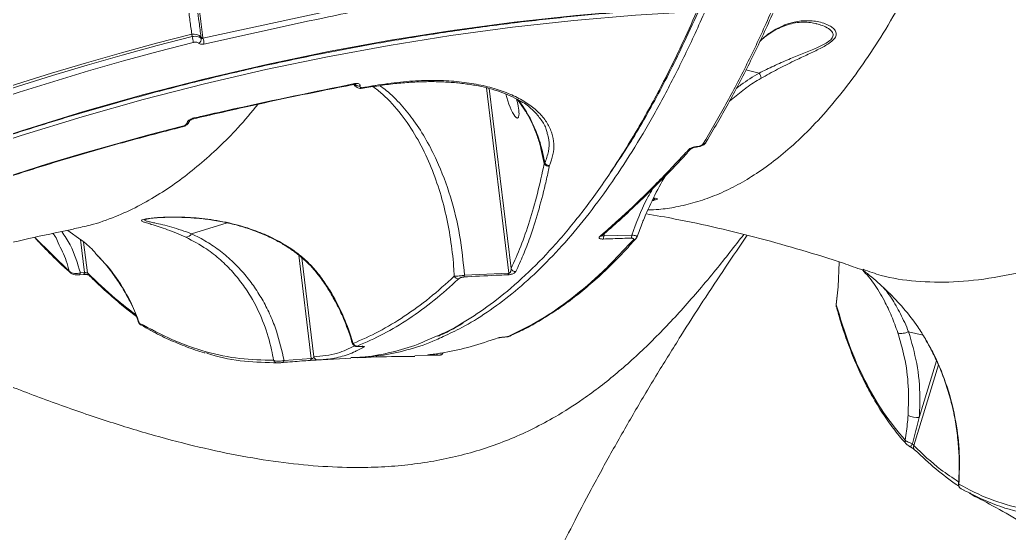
# Model space of a CAD drawing. Header units: millimetres. Extents: x -8607 to 7621, y -5747 to 4382.
# Drawn here: x 4904.9 to 5129.4, y 150.7 to 267.3 of the extents above; entities that cross this region are included whole.
import ezdxf

# ---------------------------------------------------------------- set-up
doc = ezdxf.new("R2010")
doc.units = ezdxf.units.MM
doc.layers.add('DIKOM_ОБЪЕКТ', color=7, linetype='Continuous')

msp = doc.modelspace()

# ---------------------------------------------------------------- linework, layer by layer
at = {"layer": 'DIKOM_ОБЪЕКТ', "color": 7, "linetype": 'Continuous', "lineweight": 15}
for p, q in [((4946.467, 263.106), (4983.252, 271.015)), ((5085.723, 266.36), (5085.589, 266.401)), ((4944.008, 263.461), (4943.929, 264.022)), ((4946.452, 263.211), (4946.467, 263.106)), ((5072.687, 255.178), (5069.694, 255.916)), ((4980.741, 252.62), (4981.039, 252.211)), ((4980.759, 252.627), (4980.751, 252.625)), ((4982.104, 252.26), (4982.1, 252.246)), ((4982.753, 251.732), (4985.498, 252.212)), ((5015.888, 209.795), (5010.809, 251.848)), ((5011.457, 251.663), (5016.391, 210.808)), ((5069.349, 251.508), (5065.964, 248.785)), ((5017.87, 249.149), (5018.684, 247.999)), ((5018.011, 249.062), (5018.885, 247.874)), ((5018.715, 247.998), (5019.38, 246.966)), ((5018.885, 247.874), (5019.565, 246.842)), ((4944.335, 244.823), (4944.327, 244.821)), ((4942.827, 243.831), (4942.83, 243.845)), ((5023.926, 234.647), (5023.17, 238.072)), ((5023.923, 234.674), (5024.059, 234.736)), ((5023.926, 234.647), (5023.923, 234.674)), ((5025.072, 234.063), (5025.069, 234.042)), ((5025.119, 234.218), (5025.072, 234.063)), ((4951.948, 221.18), (4943.881, 218.702)), ((4908.339, 217.855), (4916.16, 210.158)), ((4915.839, 219.478), (4918.798, 217.352)), ((4917.105, 219.829), (4917.301, 219.872)), ((5037.589, 218.775), (5037.418, 218.213)), ((5037.418, 218.213), (5043.786, 218.405)), ((4919.608, 209.91), (4918.701, 217.422)), ((4919.399, 216.819), (4920.243, 209.834)), ((4971.048, 190.412), (4968.219, 213.841)), ((4968.915, 213.262), (4971.63, 190.779)), ((5090.874, 212.283), (5090.627, 206.623)), ((4918.413, 209.361), (4919.357, 209.459)), ((4918.662, 209.813), (4919.608, 209.91)), ((5005.836, 209.29), (5015.888, 209.795)), ((5090.627, 206.623), (5090.191, 202.569)), ((5090.589, 206.76), (5090.478, 205.234)), ((5090.415, 204.653), (5090.142, 202.631)), ((4979.739, 196.379), (4980.554, 193.805)), ((5109.896, 195.662), (5106.603, 196.473)), ((4982.095, 193.12), (4982.141, 193.13)), ((4994.585, 190.978), (5000.056, 191.127)), ((4999.444, 191.163), (4998.478, 191.16)), ((4999.255, 191.162), (4999.429, 191.162)), ((4964.864, 189.925), (4971.048, 190.412)), ((4973.533, 190.098), (4980.015, 190.489)), ((5113.351, 188.954), (5107.761, 170.609)), ((5109.023, 176.966), (5112.952, 189.861)), ((5119.058, 160.548), (5119.212, 160.467)), ((5120.703, 159.706), (5120.12, 160.058))]:
    msp.add_line(p, q, dxfattribs=at)
at = {"layer": 'DIKOM_ОБЪЕКТ', "color": 7, "linetype": 'Continuous', "lineweight": 15, "flags": 128}
for points in [[(4771.67, 182.06), (4784.5, 189.438), (4797.471, 196.522), (4810.576, 203.308), (4823.804, 209.791), (4837.148, 215.966), (4850.599, 221.831), (4864.147, 227.38), (4877.785, 232.611), (4891.503, 237.519), (4905.292, 242.102), (4919.144, 246.357), (4933.048, 250.28), (4946.996, 253.87), (4960.979, 257.124), (4974.988, 260.039), (4989.013, 262.615), (5003.046, 264.848), (5017.076, 266.738), (5031.096, 268.284), (5045.095, 269.484), (5059.064, 270.338)], [(5058.554, 269.166), (5044.626, 268.315), (5030.669, 267.118), (5016.692, 265.577), (5002.704, 263.693), (4988.713, 261.466), (4974.73, 258.898), (4960.764, 255.991), (4946.823, 252.747), (4932.916, 249.169), (4919.054, 245.257), (4905.244, 241.015), (4891.497, 236.446), (4877.82, 231.552), (4864.223, 226.337), (4850.715, 220.805), (4837.305, 214.958), (4824.001, 208.801), (4810.812, 202.338), (4797.748, 195.572), (4784.815, 188.509), (4772.024, 181.153)], [(4943.929, 264.022), (4935.943, 261.957), (4927.969, 259.785), (4920.011, 257.507), (4912.069, 255.123), (4904.146, 252.634), (4896.243, 250.04), (4888.362, 247.341), (4880.504, 244.539)], [(4880.9, 244.077), (4888.719, 246.863), (4896.561, 249.546), (4904.425, 252.127), (4912.308, 254.603), (4920.21, 256.975), (4928.128, 259.243), (4936.061, 261.405), (4944.008, 263.461)], [(4946.091, 263.018), (4946.069, 263.179), (4946.045, 263.349)], [(4944.266, 262.131), (4936.337, 260.079), (4928.422, 257.922), (4920.521, 255.66), (4912.637, 253.293), (4904.772, 250.822), (4896.926, 248.247), (4889.101, 245.57), (4881.299, 242.79)], [(4982.871, 251.891), (4982.841, 251.812), (4982.803, 251.759), (4982.759, 251.733), (4982.754, 251.732)], [(4982.871, 251.891), (4983.214, 251.952), (4983.558, 252.012), (4983.901, 252.073), (4984.245, 252.133), (4984.588, 252.193), (4984.931, 252.252), (4985.275, 252.312), (4985.618, 252.371)], [(4985.498, 252.212), (4985.504, 252.213), (4985.549, 252.239), (4985.587, 252.292), (4985.618, 252.371)], [(5019.565, 246.842), (5019.418, 246.943), (5019.39, 246.983)], [(4881.378, 224.529), (4888.866, 227.202), (4896.377, 229.774), (4903.908, 232.247), (4911.458, 234.62), (4919.026, 236.891), (4926.611, 239.061), (4934.209, 241.13), (4941.821, 243.095)], [(4941.821, 243.095), (4941.8, 243.019), (4941.771, 242.968), (4941.733, 242.943), (4941.733, 242.943)], [(5058.55, 238.492), (5058.494, 238.408), (5058.44, 238.38)], [(4918.662, 209.813), (4918.638, 209.686), (4918.605, 209.576), (4918.564, 209.487), (4918.516, 209.421), (4918.463, 209.38), (4918.412, 209.364)], [(4919.608, 209.91), (4919.583, 209.782), (4919.549, 209.672), (4919.508, 209.583), (4919.46, 209.517), (4919.407, 209.476), (4919.362, 209.461)], [(4972.582, 209.461), (4972.678, 209.373), (4972.885, 209.307)], [(4929.897, 203.436), (4929.9, 203.43), (4930.012, 203.316)], [(4979.501, 196.584), (4979.571, 196.479), (4979.739, 196.379)], [(5013.431, 195.053), (5013.584, 195.066), (5013.726, 195.104)], [(4964.864, 189.925), (4964.845, 189.827), (4964.82, 189.739), (4964.791, 189.662), (4964.757, 189.597), (4964.72, 189.545), (4964.68, 189.507), (4964.637, 189.483), (4964.593, 189.474)], [(4971.048, 190.412), (4971.026, 190.314), (4971, 190.226), (4970.968, 190.148), (4970.933, 190.083), (4970.894, 190.031), (4970.852, 189.993), (4970.808, 189.969), (4970.762, 189.96)], [(5107.442, 171.036), (5107.351, 170.875), (5107.267, 170.725), (5107.193, 170.59), (5107.133, 170.475), (5107.088, 170.385), (5107.06, 170.323), (5107.05, 170.29), (5107.059, 170.289)], [(5107.963, 169.677), (5108.04, 169.609), (5108.17, 169.526)]]:
    msp.add_lwpolyline(points, dxfattribs=at)
at = {"layer": 'DIKOM_ОБЪЕКТ', "color": 7, "linetype": 'Continuous', "lineweight": 15}
for centre, radius, start, end in [((4944.301, 261.528), 2.521, 46.23841, 98.4826), ((4941.125, 262.212), 3.142, 358.52924, 23.43535), ((4945.029, 262.911), 1.068, 296.31044, 5.71286), ((4946.391, 263.7), 0.493, 225.40221, 277.1036), ((4943.837, 261.978), 2.862, 355.74972, 23.22213), ((5069.828, 253.464), 3.334, 9.01279, 30.94293), ((4980.669, 252.789), 0.186, 299.04737, 358.34935), ((4981.88, 253.358), 1.134, 213.0157, 281.20912), ((4981.883, 253.372), 1.134, 213.01805, 281.21005), ((4944.246, 244.988), 0.188, 298.35888, 357.63369), ((4942.688, 244.628), 0.809, 279.92189, 345.91321), ((4942.692, 244.64), 0.807, 279.86895, 347.20368), ((5059.963, 239.837), 0.767, 267.72483, 348.63796), ((5056.706, 238.461), 0.7, 264.73747, 316.54148), ((5024.883, 235.092), 1.047, 203.53097, 280.43149), ((5024.888, 235.083), 1.056, 204.3324, 279.83212), ((5025.002, 235.322), 1.111, 211.84144, 276.04967), ((4942.463, 219.574), 1.664, 274.51546, 328.41062), ((5036.556, 218.846), 0.751, 268.14827, 311.35891), ((5036.034, 218.163), 1.385, 331.78319, 2.0818), ((5042.395, 218.38), 1.391, 330.74148, 1.02287), ((5044.148, 218.194), 0.832, 269.4451, 318.99305), ((4916.926, 210.417), 0.809, 198.69198, 227.71434), ((4921.06, 209.999), 0.834, 191.4295, 223.75502), ((5004.455, 209.526), 1.062, 206.35113, 272.7834), ((5005.101, 209.378), 0.74, 318.10469, 353.11565), ((5015.147, 209.906), 0.749, 316.14713, 351.42791), ((5017.364, 211.178), 1.04, 200.79276, 276.04545), ((5090.979, 202.354), 0.817, 164.7314, 194.98321), ((4932.834, 198.734), 0.867, 199.69088, 238.28637), ((5015.725, 196.259), 0.875, 269.92829, 293.90177), ((4981.463, 194.194), 0.989, 203.17614, 273.32893), ((4983.001, 194.023), 0.979, 245.7487, 275.19991), ((4998.379, 191.416), 0.275, 291.28636, 342.74423), ((4999.197, 191.566), 0.472, 301.51579, 352.64347), ((4963.358, 190.327), 0.937, 201.39897, 274.02879), ((4972.57, 191.042), 0.977, 195.63359, 273.21802), ((5108.671, 181.983), 5.029, 244.14913, 274.00489), ((5106.712, 171.631), 0.915, 168.18056, 221.06184), ((5108.608, 170.305), 0.9, 160.25433, 224.24825), ((5118.941, 161.655), 0.941, 169.67885, 241.50099), ((5121.114, 160.475), 0.872, 219.35707, 239.79064)]:
    msp.add_arc(centre, radius, start, end, dxfattribs=at)
for start_param, end_param in [(1.2748692, 2.6485244), (2.6485244, 4.6175195)]:
    msp.add_ellipse((5016.549, 249.408), major_axis=(-1.327, 4.436), ratio=0.2202403, start_param=start_param, end_param=end_param, dxfattribs=at)
for points, knots in [([(5091.163, 373.5), (5090.418, 369.747), (5088.73, 361.245), (5085.873, 348.42), (5082.596, 335.023), (5079.096, 322.071), (5075.362, 309.504), (5071.395, 297.377), (5067.194, 285.709), (5062.787, 274.6), (5058.24, 264.212), (5053.574, 254.552), (5048.799, 245.604), (5043.86, 237.26), (5038.733, 229.494), (5033.429, 222.347), (5027.948, 215.841), (5022.328, 210.039), (5016.655, 205.016), (5010.947, 200.791), (5005.744, 197.546), (5002.389, 196.014), (5000.971, 195.367)], [0, 0, 0, 0, 0.0398555, 0.090289, 0.1408091, 0.1915922, 0.2424639, 0.29435, 0.3463304, 0.3985976, 0.4509612, 0.5013947, 0.5519148, 0.602698, 0.6535696, 0.7054557, 0.7574361, 0.8097033, 0.8620669, 0.9124998, 0.9630193, 1, 1, 1, 1]), ([(5132.79, 344.822), (5131.538, 340.226), (5129.032, 331.021), (5124.945, 318.061), (5120.622, 305.744), (5116.308, 294.834), (5112.063, 285.204), (5107.927, 276.729), (5103.628, 268.808), (5099.161, 261.446), (5094.538, 254.679), (5089.753, 248.519), (5084.824, 243.002), (5080.032, 238.413), (5075.413, 234.65), (5071.089, 231.673), (5066.793, 229.226), (5062.528, 227.274), (5058.204, 225.765), (5053.992, 224.765), (5050.412, 224.218), (5048.285, 224.144), (5047.472, 224.116)], [0, 0, 0, 0, 0.0626998, 0.1255731, 0.188602, 0.2518076, 0.3042548, 0.356793, 0.4096934, 0.4626879, 0.5161659, 0.5697421, 0.6236935, 0.677747, 0.7231047, 0.7685237, 0.8110202, 0.8535166, 0.8962188, 0.938921, 0.9766601, 1, 1, 1, 1]), ([(5096.265, 210.628), (5097.623, 210.132), (5101.348, 208.772), (5108.191, 207.79), (5116.71, 207.59), (5125.908, 208.592), (5134.735, 210.522), (5142.985, 213.031), (5150.499, 215.804), (5158.284, 219.152), (5166.35, 223.085), (5174.67, 227.6), (5183.246, 232.704), (5192.041, 238.383), (5200.713, 244.405), (5209.209, 250.685), (5217.233, 256.946), (5225.089, 263.375), (5232.764, 269.931), (5240.512, 276.82), (5249.998, 285.592), (5261.248, 296.463), (5269.929, 305.468), (5274.276, 309.978)], [0, 0, 0, 0, 0.035682, 0.0978718, 0.1603377, 0.2230262, 0.2859952, 0.3303192, 0.3747212, 0.419463, 0.4642841, 0.5095709, 0.5549388, 0.6006548, 0.6464534, 0.6873691, 0.7283435, 0.7654767, 0.80261, 0.839918, 0.8772261, 0.9385157, 1, 1, 1, 1]), ([(5059.933, 239.071), (5061.584, 241.849), (5064.89, 247.41), (5069.663, 256.586), (5074.311, 266.323), (5077.268, 273.346), (5078.748, 276.861)], [0, 0, 0, 0, 0.2489043, 0.4982428, 0.7488998, 1, 1, 1, 1]), ([(5079.496, 277.43), (5078.032, 273.95), (5075.102, 266.984), (5070.478, 257.28), (5065.701, 248.08), (5062.378, 242.486), (5060.715, 239.686)], [0, 0, 0, 0, 0.2489044, 0.4982428, 0.7488997, 1, 1, 1, 1]), ([(4771.695, 181.931), (4773.735, 183.126), (4779.653, 186.59), (4789.541, 192.142), (4801.393, 198.501), (4813.355, 204.608), (4825.418, 210.465), (4837.575, 216.065), (4849.822, 221.408), (4862.149, 226.489), (4874.552, 231.307), (4887.022, 235.857), (4899.555, 240.139), (4912.141, 244.149), (4924.776, 247.886), (4937.451, 251.346), (4950.16, 254.53), (4962.896, 257.434), (4975.652, 260.058), (4988.421, 262.399), (5001.197, 264.456), (5013.971, 266.229), (5026.738, 267.717), (5039.49, 268.915), (5050.202, 269.694), (5056.657, 270.032), (5058.877, 270.148)], [0, 0, 0, 0, 0.0228192, 0.0662016, 0.1095848, 0.152968, 0.1963512, 0.2397345, 0.2831178, 0.3265011, 0.3698844, 0.4132679, 0.4566513, 0.5000349, 0.5434185, 0.5868022, 0.630186, 0.6735699, 0.716954, 0.7603382, 0.8037225, 0.847107, 0.8904917, 0.9338765, 0.9772616, 1, 1, 1, 1]), ([(4943.929, 264.022), (4943.899, 264.268), (4943.742, 265.516), (4943.401, 267.852), (4943.166, 270.052), (4943.049, 271.156)], [0, 0, 0, 0, 0.1088866, 0.5528039, 1, 1, 1, 1]), ([(4946.045, 263.349), (4946.007, 263.624), (4945.817, 265), (4945.502, 267.348), (4945.274, 269.446), (4945.169, 270.422)], [0, 0, 0, 0, 0.1178897, 0.5894642, 1, 1, 1, 1]), ([(4945.61, 270.188), (4945.68, 269.511), (4945.921, 267.184), (4946.232, 264.859), (4946.452, 263.211)], [0, 0, 0, 0, 0.2911771, 1, 1, 1, 1]), ([(4983.447, 269.668), (4982.816, 269.541), (4979.663, 268.906), (4967.365, 266.387), (4955.776, 263.797), (4946.691, 261.766)], [0, 0, 0, 0, 0.0512253, 0.2561273, 1, 1, 1, 1]), ([(5059.257, 270.022), (5058.081, 267.395), (5054.888, 260.266), (5049.413, 249.57), (5043.814, 239.737), (5040.233, 234.542), (5038.959, 232.693)], [0, 0, 0, 0, 0.1857197, 0.5041249, 0.8235336, 1, 1, 1, 1]), ([(4999.441, 195.444), (5000.059, 195.703), (5002.688, 196.805), (5007.256, 199.522), (5013.37, 203.773), (5019.608, 209.114), (5025.95, 215.576), (5032.158, 222.984), (5038.22, 231.333), (5044.065, 240.524), (5049.67, 250.512), (5054.479, 260.072), (5057.375, 266.535), (5058.554, 269.166)], [0, 0, 0, 0, 0.0281224, 0.1195529, 0.2111521, 0.3139393, 0.4167265, 0.5197536, 0.6235125, 0.7275183, 0.8287849, 0.9302809, 1, 1, 1, 1]), ([(5072.687, 255.178), (5073.786, 255.722), (5075.995, 256.814), (5079.279, 258.239), (5082.458, 259.547), (5085.352, 260.729), (5087.64, 261.793), (5089.013, 262.752), (5089.588, 263.614), (5089.397, 264.505), (5088.466, 265.32), (5087.174, 265.97), (5086.17, 266.24), (5085.723, 266.36)], [0, 0, 0, 0, 0.1187058, 0.2385187, 0.342343, 0.4477324, 0.5416371, 0.5967602, 0.6517424, 0.7222846, 0.8162789, 0.9182367, 1, 1, 1, 1]), ([(5072.803, 262.332), (5073.117, 262.641), (5074.201, 263.71), (5076.409, 265.181), (5079.412, 266.565), (5082.716, 267.169), (5085.919, 267.001), (5088.206, 266.269), (5089.497, 265.399), (5090.105, 264.7), (5090.29, 263.853), (5089.761, 262.873), (5088.4, 261.767), (5086.195, 260.571), (5083.456, 259.272), (5080.302, 257.787), (5076.801, 256.064), (5074.353, 254.682), (5073.121, 253.986)], [0, 0, 0, 0, 0.02822723, 0.09750532, 0.19672558, 0.29866433, 0.40332464, 0.51010597, 0.54818822, 0.58674934, 0.62909049, 0.66394123, 0.69883925, 0.75044729, 0.80312895, 0.85697334, 0.92798491, 1, 1, 1, 1]), ([(5072.818, 262.364), (5072.858, 262.403), (5073.368, 262.909), (5074.365, 263.684), (5075.878, 264.724), (5077.482, 265.56), (5079.166, 266.199), (5080.891, 266.606), (5082.645, 266.764), (5084.271, 266.699), (5085.273, 266.464), (5085.722, 266.359)], [0, 0, 0, 0, 0.0085522, 0.1090868, 0.2153533, 0.3339609, 0.4586956, 0.5909165, 0.73128, 0.879677, 1, 1, 1, 1]), ([(4944.008, 263.461), (4944.106, 263.476), (4944.474, 263.531), (4945.077, 263.522), (4945.722, 263.36), (4945.968, 263.132), (4946.091, 263.018)], [0, 0, 0, 0, 0.1092315, 0.4079413, 0.7031128, 1, 1, 1, 1]), ([(4946.091, 263.018), (4946.115, 263.005), (4946.164, 262.979), (4946.286, 263.007), (4946.391, 263.058), (4946.454, 263.098), (4946.467, 263.106)], [0, 0, 0, 0, 0.2865198, 0.589779, 0.9137368, 1, 1, 1, 1]), ([(4945.502, 261.954), (4945.429, 262.018), (4945.282, 262.146), (4944.899, 262.216), (4944.542, 262.194), (4944.325, 262.144), (4944.266, 262.131)], [0, 0, 0, 0, 0.2954348, 0.5903659, 0.8901389, 1, 1, 1, 1]), ([(4946.691, 261.766), (4946.649, 261.757), (4946.448, 261.714), (4946.106, 261.693), (4945.722, 261.762), (4945.575, 261.89), (4945.502, 261.954)], [0, 0, 0, 0, 0.0810482, 0.3908327, 0.6951449, 1, 1, 1, 1]), ([(5067.474, 251.672), (5067.831, 251.955), (5069.48, 253.263), (5071.278, 254.337), (5072.687, 255.178)], [0, 0, 0, 0, 0.21656439, 1, 1, 1, 1]), ([(5073.121, 253.986), (5071.97, 253.328), (5070.662, 252.579), (5069.49, 251.623), (5069.349, 251.508)], [0, 0, 0, 0, 0.8798201, 1, 1, 1, 1]), ([(4944.342, 244.79), (4948.312, 245.706), (4957.973, 247.935), (4970.123, 250.522), (4978.327, 252.118), (4980.765, 252.592)], [0, 0, 0, 0, 0.3290202, 0.8006252, 1, 1, 1, 1]), ([(4944.434, 244.981), (4945.058, 245.124), (4948.178, 245.843), (4960.264, 248.578), (4971.82, 250.939), (4980.855, 252.784)], [0, 0, 0, 0, 0.0517104, 0.2585534, 1, 1, 1, 1]), ([(4980.589, 252.586), (4980.665, 252.605), (4980.814, 252.642), (4981.002, 252.658), (4981.111, 252.654), (4981.157, 252.641), (4981.148, 252.645), (4981.147, 252.645)], [0, 0, 0, 0, 0.2785801, 0.5440659, 0.7801234, 0.9785818, 1, 1, 1, 1]), ([(4980.855, 252.784), (4981.016, 252.807), (4981.339, 252.854), (4981.742, 252.797), (4982.018, 252.653), (4982.13, 252.459), (4982.111, 252.316), (4982.104, 252.26)], [0, 0, 0, 0, 0.2182614, 0.4367519, 0.6530228, 0.8657456, 1, 1, 1, 1]), ([(4981.08, 252.245), (4981.05, 252.27), (4980.926, 252.376), (4980.911, 252.567), (4980.927, 252.72), (4980.929, 252.74)], [0, 0, 0, 0, 0.2126163, 0.8943428, 1, 1, 1, 1]), ([(4981.058, 252.265), (4981.121, 252.181), (4981.273, 251.979), (4981.642, 251.786), (4982.125, 251.679), (4982.513, 251.677), (4982.737, 251.732), (4982.754, 251.736)], [0, 0, 0, 0, 0.1664018, 0.398307, 0.6518383, 0.9736479, 1, 1, 1, 1]), ([(4982.1, 252.246), (4982.098, 252.236), (4982.084, 252.169), (4982.102, 252.051), (4982.212, 251.946), (4982.385, 251.88), (4982.597, 251.854), (4982.786, 251.88), (4982.871, 251.891)], [0, 0, 0, 0, 0.03401028, 0.25226403, 0.4705298, 0.59793744, 0.81930648, 1, 1, 1, 1]), ([(5003.504, 209.055), (5003.459, 209.807), (5003.288, 212.663), (5002.715, 217.556), (5001.548, 223.634), (4999.901, 229.538), (4997.74, 235.256), (4994.995, 240.749), (4991.555, 245.887), (4988.178, 249.686), (4985.781, 251.565), (4985.055, 252.135)], [0, 0, 0, 0, 0.0452233, 0.1717848, 0.2988225, 0.4253939, 0.5525595, 0.6820198, 0.8125582, 0.9431853, 1, 1, 1, 1]), ([(4985.489, 252.133), (4986.063, 252.232), (4987.889, 252.548), (4990.919, 252.892), (4994.56, 253.172), (4998.114, 253.264), (5001.547, 253.18), (5004.822, 252.921), (5007.904, 252.491), (5010.761, 251.898), (5013.373, 251.155), (5015.702, 250.266), (5017.501, 249.409), (5018.413, 248.819), (5018.743, 248.606)], [0, 0, 0, 0, 0.0417198, 0.1326499, 0.2244282, 0.3167896, 0.4094121, 0.5018453, 0.5937125, 0.6847043, 0.7745868, 0.8632319, 0.9506505, 1, 1, 1, 1]), ([(4985.618, 252.371), (4987.513, 252.659), (4991.303, 253.235), (4996.677, 253.557), (5001.713, 253.494), (5006.351, 253.055), (5010.631, 252.262), (5014.477, 251.122), (5017.852, 249.676), (5020.71, 247.958), (5022.989, 245.995), (5024.678, 243.837), (5025.753, 241.539), (5026.174, 239.145), (5026.03, 236.698), (5025.423, 235.044), (5025.119, 234.218)], [0, 0, 0, 0, 0.0751074, 0.1502148, 0.2212822, 0.2925775, 0.3636452, 0.4347702, 0.5061233, 0.5772487, 0.64834, 0.7196587, 0.7907511, 0.8604287, 0.9303186, 1, 1, 1, 1]), ([(4986.599, 252.318), (4987.101, 251.964), (4988.909, 250.688), (4991.492, 247.987), (4994.533, 244.235), (4997.211, 240.018), (5000.104, 234.335), (5002.773, 227.161), (5004.91, 218.427), (5005.527, 212.334), (5005.836, 209.29)], [0, 0, 0, 0, 0.0374392, 0.1348973, 0.2322021, 0.3403548, 0.4485349, 0.6321417, 0.8162418, 1, 1, 1, 1]), ([(4917.301, 219.872), (4918.501, 220.111), (4921.627, 220.735), (4926.429, 222.45), (4931.706, 224.852), (4936.573, 227.641), (4941.231, 230.818), (4945.686, 234.329), (4950.083, 238.303), (4954.543, 242.743), (4957.461, 246.263), (4958.973, 248.086)], [0, 0, 0, 0, 0.0826546, 0.2153218, 0.3338447, 0.4525373, 0.5601033, 0.6676693, 0.7757414, 0.8838136, 1, 1, 1, 1]), ([(5024.606, 241.473), (5024.543, 241.772), (5024.314, 242.86), (5023.286, 244.622), (5021.498, 246.683), (5019.87, 248.085), (5018.717, 248.715), (5018.542, 248.81)], [0, 0, 0, 0, 0.1067288, 0.388405, 0.6691829, 0.9498933, 1, 1, 1, 1]), ([(5018.885, 247.874), (5018.868, 247.881), (5018.79, 247.914), (5018.753, 247.978), (5018.725, 248.029)], [0, 0, 0, 0, 0.2120779, 1, 1, 1, 1]), ([(5019.378, 246.975), (5019.606, 246.618), (5020.236, 245.631), (5021.125, 243.896), (5022.098, 241.621), (5022.881, 239.317), (5023.225, 237.737), (5023.369, 237.075)], [0, 0, 0, 0, 0.110906, 0.3067111, 0.535873, 0.8057007, 1, 1, 1, 1]), ([(4942.83, 243.845), (4942.849, 243.903), (4942.898, 244.053), (4943.113, 244.317), (4943.48, 244.599), (4943.943, 244.841), (4944.27, 244.934), (4944.434, 244.981)], [0, 0, 0, 0, 0.1342544, 0.3469772, 0.5632481, 0.7817386, 1, 1, 1, 1]), ([(4943.442, 244.352), (4943.442, 244.35), (4943.436, 244.34), (4943.463, 244.38), (4943.535, 244.447), (4943.671, 244.55), (4943.869, 244.661), (4944.105, 244.763), (4944.257, 244.8), (4944.328, 244.818)], [0, 0, 0, 0, 0.0212382, 0.1528366, 0.2885556, 0.4404284, 0.6245657, 0.8256854, 1, 1, 1, 1]), ([(5019.565, 246.842), (5019.954, 246.198), (5020.738, 244.904), (5021.987, 242.281), (5023.216, 238.935), (5023.777, 236.141), (5024.059, 234.736)], [0, 0, 0, 0, 0.165221, 0.3319703, 0.6639596, 1, 1, 1, 1]), ([(4881.331, 224.389), (4883.49, 225.167), (4889.754, 227.424), (4900.169, 230.954), (4912.59, 234.889), (4925.059, 238.544), (4934.781, 241.179), (4940.346, 242.591), (4941.733, 242.943)], [0, 0, 0, 0, 0.1082677, 0.3141099, 0.5199557, 0.7258019, 0.9316486, 1, 1, 1, 1]), ([(4941.734, 242.95), (4941.936, 243.011), (4942.381, 243.147), (4942.951, 243.541), (4943.337, 243.974), (4943.42, 244.3), (4943.449, 244.415)], [0, 0, 0, 0, 0.2551222, 0.5613663, 0.8464791, 1, 1, 1, 1]), ([(4941.821, 243.095), (4941.823, 243.096), (4941.927, 243.122), (4942.138, 243.194), (4942.389, 243.328), (4942.601, 243.484), (4942.762, 243.653), (4942.806, 243.773), (4942.827, 243.831)], [0, 0, 0, 0, 0.0043468, 0.2198207, 0.4355752, 0.5682506, 0.7938306, 1, 1, 1, 1]), ([(5024.059, 234.736), (5024.374, 235.626), (5025.004, 237.404), (5025.122, 239.671), (5024.744, 240.992), (5024.606, 241.473)], [0, 0, 0, 0, 0.3884088, 0.7768092, 1, 1, 1, 1]), ([(5037.042, 218.296), (5038.351, 219.43), (5041.259, 221.948), (5045.779, 226.186), (5050.594, 230.959), (5054.406, 234.905), (5056.613, 237.347), (5057.212, 238.011)], [0, 0, 0, 0, 0.1957674, 0.4345864, 0.6729887, 0.911131, 1, 1, 1, 1]), ([(5056.642, 237.764), (5056.745, 237.856), (5056.951, 238.04), (5057.454, 238.272), (5058.01, 238.438), (5058.382, 238.476), (5058.55, 238.492)], [0, 0, 0, 0, 0.2591499, 0.5177317, 0.7812284, 1, 1, 1, 1]), ([(5057.216, 237.981), (5057.218, 237.984), (5057.224, 237.989), (5057.309, 238.054), (5057.472, 238.143), (5057.742, 238.253), (5058.063, 238.337), (5058.316, 238.376), (5058.419, 238.378), (5058.435, 238.378)], [0, 0, 0, 0, 0.10225984, 0.22144684, 0.38359287, 0.57365756, 0.79455967, 0.96941694, 1, 1, 1, 1]), ([(5058.44, 238.388), (5058.661, 238.41), (5059.131, 238.457), (5059.827, 238.715), (5060.347, 239.068), (5060.64, 239.407), (5060.699, 239.592), (5060.706, 239.613)], [0, 0, 0, 0, 0.2334043, 0.4966145, 0.7808013, 0.9750111, 1, 1, 1, 1]), ([(5058.55, 238.492), (5058.596, 238.496), (5058.78, 238.509), (5059.113, 238.577), (5059.483, 238.715), (5059.78, 238.885), (5059.882, 239.009), (5059.933, 239.071)], [0, 0, 0, 0, 0.0798484, 0.318135, 0.5555822, 0.7774002, 1, 1, 1, 1]), ([(5023.923, 234.674), (5023.761, 235.467), (5023.597, 236.272), (5023.405, 237.071), (5023.402, 237.083)], [0, 0, 0, 0, 0.9839891, 1, 1, 1, 1]), ([(5036.532, 218.095), (5036.808, 218.333), (5038.186, 219.523), (5041.778, 222.721), (5047.325, 227.984), (5052.655, 233.438), (5055.763, 236.811), (5056.642, 237.764)], [0, 0, 0, 0, 0.0413727, 0.2068703, 0.53815, 0.8694302, 1, 1, 1, 1]), ([(5016.391, 210.808), (5017.141, 212.464), (5018.642, 215.777), (5020.621, 221.492), (5022.415, 227.706), (5023.422, 232.332), (5023.926, 234.647)], [0, 0, 0, 0, 0.2490861, 0.498536, 0.7490844, 1, 1, 1, 1]), ([(5025.069, 234.042), (5025.01, 233.759), (5024.717, 232.345), (5023.917, 228.762), (5022.561, 223.557), (5020.864, 218.279), (5019.167, 213.808), (5018.038, 211.365), (5017.473, 210.143)], [0, 0, 0, 0, 0.0299885, 0.1499472, 0.3900562, 0.630165, 0.8150826, 1, 1, 1, 1]), ([(5051.595, 232.04), (5051.55, 231.971), (5050.464, 230.315), (5048.657, 226.863), (5047.122, 223.399), (5046.352, 221.662)], [0, 0, 0, 0, 0.0209732, 0.5088895, 1, 1, 1, 1]), ([(5043.786, 218.405), (5044.797, 221.164), (5046.136, 224.816), (5048.105, 228.184), (5048.587, 229.008)], [0, 0, 0, 0, 0.75541992, 1, 1, 1, 1]), ([(5048.787, 226.298), (5048.723, 226.276), (5048.646, 226.25), (5048.46, 226.218), (5048.428, 226.212)], [0, 0, 0, 0, 0.8309428, 1, 1, 1, 1]), ([(5048.519, 226.411), (5048.614, 226.431), (5048.775, 226.466), (5048.986, 226.56), (5049.059, 226.662), (5048.786, 226.706), (5048.698, 226.721)], [0, 0, 0, 0, 0.1507398, 0.253559, 0.7590868, 1, 1, 1, 1]), ([(5048.874, 226.756), (5048.941, 226.757), (5049.36, 226.768), (5049.677, 226.665), (5049.654, 226.5), (5049.043, 226.357), (5048.787, 226.298)], [0, 0, 0, 0, 0.0744401, 0.465572, 0.7767355, 1, 1, 1, 1]), ([(4942.594, 217.914), (4941.184, 218.529), (4939.051, 219.459), (4936.483, 220.318), (4934.871, 220.805), (4933.636, 221.165), (4932.794, 221.443), (4932.415, 221.701), (4932.876, 221.947), (4934.006, 222.154), (4935.382, 222.309), (4937.117, 222.435), (4939.238, 222.507), (4942.553, 222.479), (4946.957, 222.164), (4952.432, 221.248), (4957.474, 219.816), (4961.931, 217.976), (4965.445, 216.046), (4968.464, 213.892), (4970.935, 211.697), (4972.249, 210.087), (4972.885, 209.307)], [0, 0, 0, 0, 0.0866941, 0.1311764, 0.1760726, 0.2081975, 0.2409001, 0.2744194, 0.3082509, 0.337742, 0.3650519, 0.393035, 0.4327007, 0.4727589, 0.5545429, 0.6396923, 0.7264108, 0.7889965, 0.8528476, 0.9020912, 0.9525885, 1, 1, 1, 1]), ([(4933.619, 222.017), (4933.621, 222.018), (4933.636, 222.022), (4933.882, 222.082), (4934.414, 222.164), (4935.275, 222.267), (4936.199, 222.351), (4936.931, 222.382), (4937.178, 222.393)], [0, 0, 0, 0, 0.0236885, 0.1686468, 0.3470311, 0.5461168, 0.8469646, 1, 1, 1, 1]), ([(4937.178, 222.393), (4937.454, 222.408), (4938.318, 222.453), (4940.03, 222.47), (4942.454, 222.423), (4945.372, 222.231), (4948.724, 221.827), (4952.236, 221.172), (4955.679, 220.271), (4958.907, 219.159), (4961.812, 217.891), (4964.362, 216.533), (4966.562, 215.13), (4968.498, 213.672), (4970.185, 212.171), (4971.558, 210.763), (4972.262, 209.843), (4972.565, 209.448)], [0, 0, 0, 0, 0.0247341, 0.0776339, 0.1401115, 0.218904, 0.3082731, 0.402455, 0.4917546, 0.5762955, 0.656712, 0.7261019, 0.7892289, 0.8492213, 0.9058635, 0.9595578, 1, 1, 1, 1]), ([(5047.069, 223.233), (5049.263, 222.851), (5054.697, 221.906), (5063.3, 220.041), (5072.883, 217.691), (5082.383, 215.006), (5090.159, 212.597), (5094.735, 210.967), (5096.201, 210.445)], [0, 0, 0, 0, 0.131579, 0.3258648, 0.5202208, 0.7144794, 0.9085148, 1, 1, 1, 1]), ([(4933.541, 221.998), (4933.385, 221.938), (4933.197, 221.866), (4933.22, 221.727), (4933.557, 221.585), (4934.429, 221.384), (4935.674, 221.123), (4937.331, 220.752), (4940.073, 220.054), (4942.35, 219.245), (4943.881, 218.702)], [0, 0, 0, 0, 0.08057036, 0.09707664, 0.20032712, 0.29690993, 0.39558869, 0.5436747, 0.69325038, 1, 1, 1, 1]), ([(4933.618, 222.022), (4933.598, 222.018), (4933.554, 222.01), (4933.545, 222.002), (4933.541, 221.998)], [0, 0, 0, 0, 0.4542208, 1, 1, 1, 1]), ([(5045.025, 218.04), (5045.388, 219.12), (5045.814, 220.389), (5046.36, 221.618), (5046.442, 221.802)], [0, 0, 0, 0, 0.8498538, 1, 1, 1, 1]), ([(4825.964, 191.481), (4826.405, 191.671), (4830.055, 193.246), (4836.938, 195.992), (4846.607, 199.703), (4856.287, 203.165), (4865.968, 206.405), (4875.642, 209.417), (4885.301, 212.199), (4894.938, 214.756), (4904.54, 217.068), (4911.94, 218.725), (4916.115, 219.535), (4917.125, 219.731)], [0, 0, 0, 0, 0.014475, 0.11987446, 0.22533205, 0.33085733, 0.43646104, 0.54215513, 0.64795288, 0.75386905, 0.8599199, 0.96612342, 1, 1, 1, 1]), ([(5069.198, 218.541), (5067.085, 215.827), (5062.43, 209.848), (5055.436, 201.684), (5048.015, 193.856), (5040.507, 186.995), (5033.313, 181.452), (5026.954, 177.391), (5021.508, 174.456), (5016.455, 172.151), (5011.249, 170.193), (5005.862, 168.576), (5000.286, 167.307), (4994.504, 166.386), (4988.526, 165.815), (4981.64, 165.569), (4973.765, 165.798), (4964.791, 166.663), (4955.425, 168.132), (4945.65, 170.197), (4935.43, 172.857), (4924.783, 176.096), (4913.685, 179.906), (4902.177, 184.253), (4891.036, 188.806), (4880.393, 193.395), (4873.634, 196.468), (4870.253, 198.005)], [0, 0, 0, 0, 0.0426648, 0.0940141, 0.1454737, 0.1974323, 0.2494923, 0.2907359, 0.3218745, 0.3530131, 0.3842474, 0.4154816, 0.4470186, 0.4785554, 0.5102013, 0.5418471, 0.5843464, 0.6267509, 0.6692252, 0.7120208, 0.7548879, 0.7982609, 0.8417066, 0.8854797, 0.9293247, 0.9646443, 1, 1, 1, 1]), ([(4913.591, 216.643), (4913.401, 217.145), (4913.111, 217.912), (4912.613, 218.553), (4912.442, 218.774)], [0, 0, 0, 0, 0.6550447, 1, 1, 1, 1]), ([(4914.423, 219.2), (4915.093, 218.207), (4917.014, 215.358), (4918.012, 212), (4918.662, 209.813)], [0, 0, 0, 0, 0.3488321, 1, 1, 1, 1]), ([(4962.486, 189.985), (4962.341, 190.783), (4961.827, 193.614), (4960.418, 198.311), (4958.174, 203.145), (4955.712, 207.007), (4953.3, 210.032), (4950.496, 212.815), (4947.022, 215.582), (4944.189, 217.074), (4942.594, 217.914)], [0, 0, 0, 0, 0.0672692, 0.2386087, 0.4121732, 0.520863, 0.630243, 0.7420328, 0.8547814, 1, 1, 1, 1]), ([(4943.881, 218.702), (4945.038, 218.12), (4947.352, 216.955), (4950.499, 214.768), (4953.396, 212.284), (4955.975, 209.53), (4958.223, 206.58), (4960.169, 203.448), (4961.824, 200.114), (4963.588, 195.674), (4964.365, 192.175), (4964.864, 189.925)], [0, 0, 0, 0, 0.10064935, 0.20131606, 0.30524323, 0.40918442, 0.50963762, 0.61009862, 0.71266628, 0.81523888, 1, 1, 1, 1]), ([(5000.404, 81.169), (5000.567, 81.65), (5001.498, 84.41), (5003.164, 89.115), (5005.285, 94.979), (5007.125, 99.909), (5008.605, 103.777), (5009.741, 106.693), (5010.555, 108.755), (5011.343, 110.729), (5012.247, 112.97), (5013.437, 115.878), (5014.88, 119.337), (5016.608, 123.391), (5018.638, 128.035), (5020.994, 133.27), (5023.702, 139.095), (5026.85, 145.635), (5030.497, 152.917), (5034.706, 160.97), (5039.381, 169.519), (5044.392, 178.278), (5049.582, 186.975), (5056.427, 197.983), (5063.216, 208.476), (5068.337, 215.942), (5069.986, 218.346)], [0, 0, 0, 0, 0.0097209, 0.0557619, 0.095423, 0.1288911, 0.156289, 0.1745392, 0.188653, 0.1986455, 0.2151282, 0.2348149, 0.2586856, 0.2867573, 0.3190672, 0.3556812, 0.3967042, 0.4422909, 0.4951811, 0.5536597, 0.6180626, 0.6844779, 0.7508446, 0.8172003, 0.9411368, 1, 1, 1, 1]), ([(5037.254, 217.508), (5037.125, 217.507), (5036.867, 217.506), (5036.574, 217.565), (5036.391, 217.665), (5036.328, 217.803), (5036.383, 217.953), (5036.489, 218.054), (5036.532, 218.095)], [0, 0, 0, 0, 0.1643489, 0.329157, 0.4897515, 0.661608, 0.8613781, 1, 1, 1, 1]), ([(5037.142, 218.282), (5037.146, 218.261), (5037.153, 218.228), (5037.183, 218.191), (5037.223, 218.17), (5037.28, 218.166), (5037.347, 218.181), (5037.393, 218.202), (5037.418, 218.213)], [0, 0, 0, 0, 0.21357905, 0.34953271, 0.50837568, 0.65819044, 0.82013535, 1, 1, 1, 1]), ([(5043.786, 218.405), (5043.977, 218.377), (5044.359, 218.321), (5044.767, 218.22), (5045.003, 218.125), (5044.999, 218.074), (5044.997, 218.051)], [0, 0, 0, 0, 0.2612131, 0.5225677, 0.7820655, 1, 1, 1, 1]), ([(5044.758, 217.666), (5044.832, 217.736), (5044.942, 217.841), (5044.982, 217.999), (5044.995, 218.052)], [0, 0, 0, 0, 0.6648655, 1, 1, 1, 1]), ([(4908.581, 217.53), (4909.28, 216.781), (4911.279, 214.637), (4913.882, 212.082), (4915.794, 210.385), (4916.386, 209.859)], [0, 0, 0, 0, 0.270768, 0.7741301, 1, 1, 1, 1]), ([(4916.16, 210.158), (4915.939, 210.968), (4915.319, 213.243), (4914.268, 215.311), (4913.591, 216.643)], [0, 0, 0, 0, 0.3561244, 1, 1, 1, 1]), ([(4918.798, 217.352), (4919.757, 216.586), (4920.945, 215.637), (4921.928, 214.481), (4922.117, 214.259)], [0, 0, 0, 0, 0.8078464, 1, 1, 1, 1]), ([(5015.724, 195.384), (5018.154, 196.563), (5023.02, 198.924), (5030.186, 203.927), (5037.259, 209.917), (5041.844, 214.878), (5044.14, 217.361)], [0, 0, 0, 0, 0.2482766, 0.4972325, 0.7482654, 1, 1, 1, 1]), ([(5016.074, 195.481), (5017.179, 195.982), (5019.581, 197.069), (5023.238, 199.12), (5027.046, 201.553), (5030.806, 204.299), (5034.522, 207.345), (5038.195, 210.707), (5041.614, 214.126), (5043.784, 216.564), (5044.763, 217.663)], [0, 0, 0, 0, 0.1111091, 0.2414208, 0.3717788, 0.5018765, 0.631744, 0.7619721, 0.8927016, 1, 1, 1, 1]), ([(5043.609, 217.7), (5042.974, 217.686), (5040.857, 217.638), (5038.738, 217.562), (5037.254, 217.508)], [0, 0, 0, 0, 0.29963278, 1, 1, 1, 1]), ([(5044.14, 217.361), (5044.145, 217.367), (5044.183, 217.412), (5044.215, 217.489), (5044.177, 217.583), (5044.059, 217.652), (5043.866, 217.697), (5043.694, 217.699), (5043.609, 217.7)], [0, 0, 0, 0, 0.03543427, 0.25734701, 0.44821783, 0.62812419, 0.81436638, 1, 1, 1, 1]), ([(4922.009, 214.279), (4922.389, 213.908), (4923.641, 212.68), (4925.535, 210.365), (4927.651, 207.348), (4929.079, 205.011), (4929.715, 203.645), (4929.828, 203.404)], [0, 0, 0, 0, 0.11893581, 0.39282633, 0.667205, 0.94122715, 1, 1, 1, 1]), ([(4922.117, 214.259), (4923.544, 212.746), (4926.641, 209.462), (4928.831, 205.468), (4930.012, 203.316)], [0, 0, 0, 0, 0.46103816, 1, 1, 1, 1]), ([(4916.16, 210.158), (4916.263, 210.071), (4916.47, 209.896), (4917.005, 209.735), (4917.632, 209.676), (4918.209, 209.715), (4918.541, 209.787), (4918.662, 209.813)], [0, 0, 0, 0, 0.2193575, 0.4388247, 0.6560351, 0.873298, 1, 1, 1, 1]), ([(4916.389, 209.827), (4916.402, 209.811), (4916.49, 209.697), (4916.772, 209.563), (4917.211, 209.404), (4917.809, 209.328), (4918.213, 209.354), (4918.411, 209.367)], [0, 0, 0, 0, 0.0300898, 0.2051866, 0.4563906, 0.7347078, 1, 1, 1, 1]), ([(4919.362, 209.457), (4919.412, 209.463), (4919.562, 209.479), (4919.846, 209.477), (4920.144, 209.45), (4920.37, 209.406), (4920.503, 209.367), (4920.554, 209.342), (4920.546, 209.347), (4920.545, 209.348)], [0, 0, 0, 0, 0.111113, 0.3290847, 0.5216048, 0.6924736, 0.8425347, 0.9660698, 1, 1, 1, 1]), ([(4919.608, 209.91), (4919.652, 209.898), (4919.731, 209.876), (4919.837, 209.854), (4919.933, 209.836), (4919.999, 209.827), (4920.083, 209.819), (4920.133, 209.817), (4920.202, 209.82), (4920.224, 209.827), (4920.243, 209.834)], [0, 0, 0, 0, 0.1793224, 0.3191654, 0.36903, 0.5165529, 0.5564664, 0.716577, 0.7656539, 1, 1, 1, 1]), ([(4920.243, 209.834), (4922.375, 207.804), (4926.135, 204.225), (4929.706, 201.501), (4931.252, 200.321)], [0, 0, 0, 0, 0.566952, 1, 1, 1, 1]), ([(4920.469, 209.435), (4920.937, 208.971), (4922.6, 207.322), (4925.398, 204.793), (4928.581, 202.054), (4930.559, 200.539), (4931.406, 199.89)], [0, 0, 0, 0, 0.1244824, 0.4425133, 0.7612791, 1, 1, 1, 1]), ([(4972.592, 209.456), (4972.633, 209.404), (4973.445, 208.377), (4974.88, 206.239), (4976.776, 202.958), (4978.329, 199.73), (4979.125, 197.544), (4979.478, 196.574)], [0, 0, 0, 0, 0.0137001, 0.2700889, 0.5288747, 0.790825, 1, 1, 1, 1]), ([(4972.885, 209.307), (4973.595, 208.312), (4975.358, 205.844), (4977.738, 201.555), (4979.069, 198.111), (4979.739, 196.379)], [0, 0, 0, 0, 0.2512749, 0.6234754, 1, 1, 1, 1]), ([(4980.554, 193.805), (4982.504, 194.66), (4986.407, 196.372), (4992.181, 199.873), (4997.898, 204), (5001.634, 207.369), (5003.504, 209.055)], [0, 0, 0, 0, 0.2489042, 0.4982426, 0.7488996, 1, 1, 1, 1]), ([(5003.504, 209.055), (5003.645, 209.056), (5003.929, 209.058), (5004.586, 209.115), (5005.266, 209.199), (5005.662, 209.262), (5005.836, 209.29)], [0, 0, 0, 0, 0.2829499, 0.56750413, 0.81120661, 1, 1, 1, 1]), ([(5005.652, 208.884), (5005.589, 208.878), (5005.459, 208.867), (5005.235, 208.822), (5005.006, 208.753), (5004.715, 208.63), (5004.591, 208.532), (5004.507, 208.466)], [0, 0, 0, 0, 0.1212309, 0.252323, 0.4115915, 0.5993614, 1, 1, 1, 1]), ([(5015.687, 209.388), (5015.076, 209.363), (5012.019, 209.243), (5008.673, 209.07), (5005.934, 208.901), (5005.652, 208.884)], [0, 0, 0, 0, 0.1831691, 0.9158785, 1, 1, 1, 1]), ([(5017.473, 210.143), (5017.387, 210.024), (5017.263, 209.855), (5016.836, 209.632), (5016.479, 209.506), (5016.108, 209.426), (5015.856, 209.396), (5015.722, 209.389), (5015.687, 209.388)], [0, 0, 0, 0, 0.4029944, 0.5733156, 0.7451256, 0.8533581, 0.9617344, 1, 1, 1, 1]), ([(5015.888, 209.795), (5015.9, 209.79), (5015.924, 209.78), (5015.968, 209.772), (5016.006, 209.774), (5016.043, 209.782), (5016.085, 209.799), (5016.18, 209.868), (5016.265, 210.015), (5016.342, 210.245), (5016.385, 210.516), (5016.389, 210.712), (5016.391, 210.808)], [0, 0, 0, 0, 0.0254608, 0.0517463, 0.0782608, 0.0864713, 0.1149989, 0.1528949, 0.3029807, 0.4907534, 0.7490049, 1, 1, 1, 1]), ([(5096.068, 210.53), (5096.064, 210.531), (5096.031, 210.544), (5096.185, 210.472), (5096.23, 210.436), (5096.255, 210.416)], [0, 0, 0, 0, 0.0545707, 0.477235, 1, 1, 1, 1]), ([(5104.144, 196.226), (5103.683, 197.511), (5102.745, 200.12), (5100.926, 203.908), (5098.751, 207.514), (5097.06, 209.472), (5096.231, 210.432)], [0, 0, 0, 0, 0.2104165, 0.427294, 0.7194148, 1, 1, 1, 1]), ([(5096.253, 210.415), (5096.91, 209.907), (5098.823, 208.429), (5101.992, 205.542), (5105.539, 201.779), (5108.368, 198.156), (5109.854, 195.755), (5110.412, 194.853)], [0, 0, 0, 0, 0.1239913, 0.3611987, 0.6039467, 0.8512106, 1, 1, 1, 1]), ([(5004.507, 208.466), (5002.65, 206.793), (4998.935, 203.443), (4993.226, 199.317), (4987.427, 195.796), (4983.491, 194.07), (4981.521, 193.207)], [0, 0, 0, 0, 0.2489045, 0.498243, 0.7488998, 1, 1, 1, 1]), ([(5100.935, 206.411), (5101.174, 206.138), (5102.169, 204.999), (5103.785, 202.373), (5105.419, 199.272), (5106.31, 197.183), (5106.596, 196.474), (5106.596, 196.473)], [0, 0, 0, 0, 0.1110801, 0.4625531, 0.8219307, 0.9998102, 1, 1, 1, 1]), ([(4929.891, 203.441), (4929.917, 203.392), (4930.378, 202.501), (4931.077, 200.902), (4931.627, 199.297), (4931.874, 198.575)], [0, 0, 0, 0, 0.0310995, 0.564027, 1, 1, 1, 1]), ([(4930.012, 203.316), (4930.646, 201.926), (4931.378, 200.322), (4931.943, 198.663), (4932.018, 198.442)], [0, 0, 0, 0, 0.8666345, 1, 1, 1, 1]), ([(5090.166, 202.628), (5090.155, 202.558), (5090.13, 202.39), (5090.17, 202.235), (5090.194, 202.144)], [0, 0, 0, 0, 0.4143621, 1, 1, 1, 1]), ([(5090.17, 202.628), (5090.164, 202.625), (5090.145, 202.616), (5090.172, 202.588), (5090.191, 202.569)], [0, 0, 0, 0, 0.2903362, 1, 1, 1, 1]), ([(5090.191, 202.569), (5091.117, 199.499), (5092.971, 193.351), (5096.595, 185.257), (5100.789, 177.929), (5104.139, 173.857), (5105.817, 171.818)], [0, 0, 0, 0, 0.24827597, 0.49723107, 0.74826419, 1, 1, 1, 1]), ([(5090.216, 202.172), (5090.478, 201.202), (5091.195, 198.549), (5092.57, 194.482), (5094.32, 189.954), (5096.255, 185.696), (5098.366, 181.702), (5100.65, 177.96), (5103.129, 174.5), (5104.921, 172.207), (5105.936, 171.145), (5106.01, 171.068)], [0, 0, 0, 0, 0.075537, 0.2067571, 0.3378564, 0.4685625, 0.598779, 0.7288891, 0.859245, 0.9897258, 1, 1, 1, 1]), ([(4931.907, 198.586), (4931.937, 198.502), (4932.004, 198.321), (4932.19, 198.119), (4932.334, 198.03), (4932.396, 197.992)], [0, 0, 0, 0, 0.32689589, 0.71009069, 1, 1, 1, 1]), ([(4931.917, 198.589), (4931.916, 198.569), (4931.913, 198.513), (4931.977, 198.47), (4932.018, 198.442)], [0, 0, 0, 0, 0.3452564, 1, 1, 1, 1]), ([(4932.018, 198.442), (4934.54, 197.09), (4939.589, 194.383), (4947.208, 191.767), (4954.855, 190.128), (4959.94, 190.033), (4962.486, 189.985)], [0, 0, 0, 0, 0.2482753, 0.4972305, 0.7482641, 1, 1, 1, 1]), ([(4932.398, 198.028), (4933.157, 197.584), (4935.256, 196.354), (4938.71, 194.674), (4942.749, 193.006), (4945.508, 192.002), (4946.919, 191.638), (4946.984, 191.621)], [0, 0, 0, 0, 0.1566957, 0.4339825, 0.7108218, 0.9866827, 1, 1, 1, 1]), ([(4999.77, 195.445), (5000.145, 195.609), (5001.814, 196.337), (5003.721, 197.338), (5005.239, 198.277), (5005.49, 198.432)], [0, 0, 0, 0, 0.1949495, 0.86679, 1, 1, 1, 1]), ([(4979.515, 196.581), (4979.613, 196.304), (4979.927, 195.411), (4980.174, 194.488), (4980.344, 193.852)], [0, 0, 0, 0, 0.3104463, 1, 1, 1, 1]), ([(4980.01, 190.581), (4981.102, 190.621), (4984.202, 190.732), (4989.305, 191.747), (4994.698, 193.279), (4998.064, 194.816), (4999.441, 195.444)], [0, 0, 0, 0, 0.1663806, 0.4722155, 0.7841491, 1, 1, 1, 1]), ([(5000.971, 195.367), (5000.444, 195.108), (4997.973, 193.892), (4993.45, 192.442), (4987.531, 191.014), (4983.557, 190.727), (4981.628, 190.588)], [0, 0, 0, 0, 0.0833786, 0.3906966, 0.7041429, 1, 1, 1, 1]), ([(5014.773, 195.244), (5014.848, 195.249), (5015.038, 195.261), (5015.318, 195.292), (5015.58, 195.335), (5015.676, 195.368), (5015.724, 195.384)], [0, 0, 0, 0, 0.1835804, 0.4626516, 0.7309778, 1, 1, 1, 1]), ([(5014.778, 195.237), (5014.926, 195.246), (5015.262, 195.266), (5015.685, 195.342), (5015.937, 195.381), (5016.068, 195.457), (5016.078, 195.463)], [0, 0, 0, 0, 0.2937873, 0.6641362, 0.9749288, 1, 1, 1, 1]), ([(5106.596, 196.473), (5106.386, 196.393), (5105.966, 196.234), (5105.321, 196.089), (5104.756, 196.037), (5104.374, 196.082), (5104.205, 196.164), (5104.155, 196.215), (5104.144, 196.226)], [0, 0, 0, 0, 0.2046015, 0.4092031, 0.6138048, 0.8184071, 0.9603891, 1, 1, 1, 1]), ([(5106.478, 177.457), (5106.549, 179.679), (5106.692, 184.167), (5105.845, 190.488), (5104.681, 194.416), (5104.144, 196.226)], [0, 0, 0, 0, 0.3460024, 0.6987424, 1, 1, 1, 1]), ([(5106.596, 196.473), (5106.597, 196.473), (5106.6, 196.474), (5106.602, 196.473), (5106.603, 196.473)], [0, 0, 0, 0, 0.5313258, 1, 1, 1, 1]), ([(5106.603, 196.473), (5107.288, 194.082), (5108.675, 189.243), (5109.275, 182.613), (5109.091, 178.487), (5109.023, 176.966)], [0, 0, 0, 0, 0.3814249, 0.7719511, 1, 1, 1, 1]), ([(4971.63, 190.779), (4973.468, 190.928), (4976.722, 191.193), (4979.617, 192.626), (4980.876, 193.249)], [0, 0, 0, 0, 0.56521166, 1, 1, 1, 1]), ([(4980.388, 193.865), (4980.416, 193.777), (4980.474, 193.596), (4980.66, 193.389), (4980.867, 193.244), (4981.069, 193.163), (4981.255, 193.122), (4981.518, 193.096), (4981.849, 193.1), (4982.196, 193.129), (4982.32, 193.139)], [0, 0, 0, 0, 0.105003, 0.2170171, 0.3143715, 0.401716, 0.4826635, 0.5878707, 0.8522747, 1, 1, 1, 1]), ([(4980.405, 193.868), (4980.401, 193.856), (4980.391, 193.822), (4980.491, 193.811), (4980.554, 193.805)], [0, 0, 0, 0, 0.3710981, 1, 1, 1, 1]), ([(4981.521, 193.207), (4981.503, 193.199), (4981.444, 193.172), (4981.449, 193.137), (4981.582, 193.115), (4981.814, 193.11), (4982.032, 193.123), (4982.141, 193.13)], [0, 0, 0, 0, 0.1043526, 0.3453588, 0.5759422, 0.7877488, 1, 1, 1, 1]), ([(4982.095, 193.12), (4982.111, 193.121), (4982.269, 193.134), (4982.5, 193.142), (4982.69, 193.141), (4982.758, 193.134), (4982.748, 193.135), (4982.747, 193.136)], [0, 0, 0, 0, 0.0421834, 0.4328892, 0.7638136, 0.9681817, 1, 1, 1, 1]), ([(4982.141, 193.13), (4982.298, 193.139), (4982.612, 193.157), (4982.94, 193.149), (4983.149, 193.117), (4983.11, 193.072), (4983.09, 193.048)], [0, 0, 0, 0, 0.2322168, 0.4640132, 0.7140228, 1, 1, 1, 1]), ([(4997.595, 191.214), (4997.843, 191.243), (4999.082, 191.391), (5002.302, 191.891), (5007.308, 192.987), (5011.389, 194.364), (5013.431, 195.053)], [0, 0, 0, 0, 0.0480628, 0.24032259, 0.61987978, 1, 1, 1, 1]), ([(5013.431, 195.053), (5013.512, 195.076), (5013.673, 195.124), (5014.084, 195.186), (5014.47, 195.225), (5014.706, 195.24), (5014.773, 195.244)], [0, 0, 0, 0, 0.29274714, 0.58495781, 0.88197936, 1, 1, 1, 1]), ([(5013.719, 195.102), (5013.722, 195.103), (5013.729, 195.105), (5013.808, 195.125), (5013.972, 195.156), (5014.264, 195.195), (5014.557, 195.224), (5014.74, 195.231), (5014.78, 195.233)], [0, 0, 0, 0, 0.0856462, 0.2088741, 0.391904, 0.6283322, 0.92099, 1, 1, 1, 1]), ([(5110.339, 194.852), (5110.703, 194.264), (5111.22, 193.427), (5111.645, 192.536), (5111.771, 192.271)], [0, 0, 0, 0, 0.7027726, 1, 1, 1, 1]), ([(5110.412, 194.853), (5111.058, 193.695), (5113.001, 190.213), (5115.521, 183.922), (5117.394, 176.363), (5118.276, 168.911), (5118.103, 164.2), (5118.015, 161.824)], [0, 0, 0, 0, 0.1161126, 0.348861, 0.5873476, 0.791863, 1, 1, 1, 1]), ([(4963.424, 189.392), (4960.91, 189.461), (4955.873, 189.599), (4950.489, 190.505), (4947.632, 191.53), (4947.312, 191.645)], [0, 0, 0, 0, 0.46970315, 0.94069035, 1, 1, 1, 1]), ([(4981.463, 192.201), (4981.328, 192.132), (4980.108, 191.508), (4977.682, 190.708), (4974.837, 190.171), (4973.113, 190.09), (4972.625, 190.067)], [0, 0, 0, 0, 0.0491151, 0.4462868, 0.8434577, 1, 1, 1, 1]), ([(4983.09, 193.048), (4982.957, 192.971), (4982.423, 192.662), (4981.874, 192.398), (4981.463, 192.201)], [0, 0, 0, 0, 0.2493778, 1, 1, 1, 1]), ([(4981.629, 190.563), (4982.255, 190.59), (4985.954, 190.753), (4990.28, 190.877), (4993.957, 190.823), (4994.585, 190.814)], [0, 0, 0, 0, 0.1442931, 0.853758, 1, 1, 1, 1]), ([(4998.478, 191.16), (4998.327, 191.16), (4998.024, 191.159), (4997.688, 191.166), (4997.498, 191.178), (4997.461, 191.195), (4997.551, 191.207), (4997.595, 191.214)], [0, 0, 0, 0, 0.2064332, 0.4133689, 0.6142255, 0.8134787, 1, 1, 1, 1]), ([(4997.672, 191.217), (4997.675, 191.218), (4997.679, 191.218), (4997.712, 191.222), (4997.727, 191.223)], [0, 0, 0, 0, 0.5375676, 1, 1, 1, 1]), ([(5000.056, 191.127), (5000.077, 191.13), (5000.127, 191.136), (5000.112, 191.147), (4999.988, 191.156), (4999.758, 191.163), (4999.549, 191.163), (4999.444, 191.163)], [0, 0, 0, 0, 0.148787, 0.348725, 0.5573395, 0.7790753, 1, 1, 1, 1]), ([(5000.168, 191.134), (5000.186, 191.136), (5000.229, 191.141), (5000.332, 191.16), (5000.495, 191.209), (5000.713, 191.329), (5000.915, 191.512), (5000.985, 191.687), (5001.01, 191.75)], [0, 0, 0, 0, 0.0836357, 0.1974801, 0.3398531, 0.5267756, 0.831066, 1, 1, 1, 1]), ([(5111.771, 192.271), (5112.239, 191.348), (5113.311, 189.233), (5114.684, 185.762), (5115.935, 181.909), (5116.902, 177.96), (5117.595, 173.944), (5117.999, 169.886), (5118.137, 165.827), (5117.988, 163.142), (5117.914, 161.812)], [0, 0, 0, 0, 0.0989123, 0.2266947, 0.3551844, 0.4842272, 0.61295, 0.7424928, 0.8723686, 1, 1, 1, 1]), ([(4962.486, 189.985), (4962.605, 189.937), (4962.845, 189.84), (4963.421, 189.78), (4964.067, 189.797), (4964.561, 189.863), (4964.812, 189.914), (4964.864, 189.925)], [0, 0, 0, 0, 0.2435262, 0.4875448, 0.7197754, 0.941836, 1, 1, 1, 1]), ([(4964.593, 189.474), (4964.536, 189.469), (4964.392, 189.457), (4964.126, 189.436), (4963.838, 189.415), (4963.579, 189.398), (4963.479, 189.394), (4963.424, 189.392)], [0, 0, 0, 0, 0.1207619, 0.307548, 0.5229351, 0.737447, 1, 1, 1, 1]), ([(4970.762, 189.96), (4970.147, 189.916), (4968.093, 189.768), (4966.034, 189.595), (4964.593, 189.474)], [0, 0, 0, 0, 0.29963278, 1, 1, 1, 1]), ([(4972.625, 190.067), (4972.54, 190.064), (4972.401, 190.059), (4971.973, 190.036), (4971.531, 190.011), (4971.102, 189.984), (4970.864, 189.967), (4970.762, 189.96)], [0, 0, 0, 0, 0.3038664, 0.5023335, 0.7017042, 0.8732905, 1, 1, 1, 1]), ([(4971.048, 190.412), (4971.082, 190.402), (4971.139, 190.384), (4971.231, 190.38), (4971.308, 190.39), (4971.382, 190.414), (4971.478, 190.47), (4971.587, 190.593), (4971.613, 190.706), (4971.63, 190.779)], [0, 0, 0, 0, 0.1044812, 0.1740915, 0.2297651, 0.3047724, 0.3966989, 0.6086532, 1, 1, 1, 1]), ([(5105.817, 171.818), (5106.023, 173.226), (5106.3, 175.11), (5106.442, 176.983), (5106.478, 177.457)], [0, 0, 0, 0, 0.74682127, 1, 1, 1, 1]), ([(5109.023, 176.966), (5108.615, 175.395), (5108.101, 173.416), (5107.555, 171.443), (5107.442, 171.036)], [0, 0, 0, 0, 0.7939405, 1, 1, 1, 1]), ([(4804.119, 172.313), (4805.159, 171.852), (4811.614, 168.988), (4823.007, 163.917), (4837.655, 157.385), (4851.201, 151.329), (4863.763, 145.699), (4875.881, 140.253), (4886.46, 135.484), (4895.609, 131.349), (4903.461, 127.793), (4911.047, 124.347), (4918.759, 120.834), (4926.531, 117.283), (4933.878, 113.914), (4940.483, 110.873), (4946.412, 108.134), (4952.055, 105.516), (4958.516, 102.503), (4965.537, 99.207), (4972.806, 95.759), (4979.276, 92.65), (4984.401, 90.143), (4988.409, 88.143), (4991.346, 86.647), (4993.743, 85.395), (4995.676, 84.356), (4997.282, 83.457), (4998.838, 82.537), (4999.986, 81.749), (5000.525, 81.271), (5000.353, 81.207), (5000.324, 81.196)], [0, 0, 0, 0, 0.0084569, 0.0524539, 0.0965267, 0.1354412, 0.1743557, 0.2134816, 0.2526076, 0.2808635, 0.3091194, 0.337456, 0.3657926, 0.3987406, 0.4317206, 0.4594038, 0.4870869, 0.5148463, 0.5426056, 0.5876266, 0.6327295, 0.6782022, 0.7237588, 0.7566953, 0.7896636, 0.8173372, 0.8450107, 0.8727607, 0.9005108, 0.9455177, 0.9906069, 1, 1, 1, 1]), ([(5105.817, 171.818), (5105.892, 171.763), (5106.042, 171.653), (5106.501, 171.424), (5106.992, 171.21), (5107.322, 171.083), (5107.442, 171.036)], [0, 0, 0, 0, 0.2783905, 0.5566671, 0.8378786, 1, 1, 1, 1]), ([(5106.025, 171.028), (5106.066, 170.985), (5106.191, 170.857), (5106.431, 170.679), (5106.752, 170.462), (5106.979, 170.331), (5107.054, 170.288)], [0, 0, 0, 0, 0.1551764, 0.4656199, 0.8250878, 1, 1, 1, 1]), ([(5107.442, 171.036), (5107.459, 171.015), (5107.516, 170.943), (5107.607, 170.824), (5107.704, 170.692), (5107.742, 170.636), (5107.761, 170.609)], [0, 0, 0, 0, 0.1262397, 0.4366032, 0.7262042, 1, 1, 1, 1]), ([(5107.125, 170.24), (5107.197, 170.197), (5107.399, 170.079), (5107.668, 169.901), (5107.866, 169.758), (5107.959, 169.681), (5107.962, 169.678), (5107.963, 169.677)], [0, 0, 0, 0, 0.1701549, 0.4754104, 0.7247811, 0.888285, 1, 1, 1, 1]), ([(5107.761, 170.609), (5109.761, 168.711), (5113.038, 165.601), (5116.564, 163.306), (5117.938, 162.412)], [0, 0, 0, 0, 0.6104496, 1, 1, 1, 1]), ([(5117.953, 161.459), (5117.828, 161.54), (5116.062, 162.678), (5112.753, 165.221), (5109.698, 168.09), (5108.17, 169.526)], [0, 0, 0, 0, 0.0364828, 0.5178843, 1, 1, 1, 1]), ([(5117.924, 161.813), (5117.918, 161.779), (5117.897, 161.656), (5117.944, 161.456), (5118.034, 161.245), (5118.146, 161.091), (5118.251, 160.988), (5118.331, 160.926), (5118.378, 160.895), (5118.419, 160.87), (5118.447, 160.853), (5118.482, 160.833), (5118.492, 160.828)], [0, 0, 0, 0, 0.0745578, 0.2686372, 0.4326917, 0.569902, 0.6793266, 0.7539042, 0.7997546, 0.84905, 0.9538826, 1, 1, 1, 1]), ([(5117.938, 161.811), (5117.932, 161.818), (5117.916, 161.835), (5117.98, 161.828), (5118.015, 161.824)], [0, 0, 0, 0, 0.43985089, 1, 1, 1, 1]), ([(5118.015, 161.824), (5120.309, 160.636), (5124.903, 158.256), (5132.614, 156.086), (5140.88, 154.865), (5146.903, 155.019), (5149.919, 155.097)], [0, 0, 0, 0, 0.2481019, 0.4969506, 0.748088, 1, 1, 1, 1]), ([(5139.838, 154.337), (5137.655, 154.576), (5132.657, 155.123), (5125.497, 157.237), (5120.829, 159.63), (5118.492, 160.828)], [0, 0, 0, 0, 0.2790591, 0.6389751, 1, 1, 1, 1]), ([(5120.327, 159.781), (5122.104, 158.861), (5125.958, 156.865), (5129.752, 154.67), (5131.795, 153.488)], [0, 0, 0, 0, 0.4612212, 1, 1, 1, 1]), ([(5120.661, 159.729), (5120.671, 159.724), (5120.704, 159.704), (5120.712, 159.698), (5120.686, 159.715), (5120.651, 159.742), (5120.591, 159.789), (5120.55, 159.838), (5120.527, 159.866)], [0, 0, 0, 0, 0.1488203, 0.4887816, 0.6008411, 0.6964358, 0.8297856, 1, 1, 1, 1])]:
    msp.add_open_spline(points, degree=3, knots=knots, dxfattribs=at)

doc.saveas('drawing.dxf')
